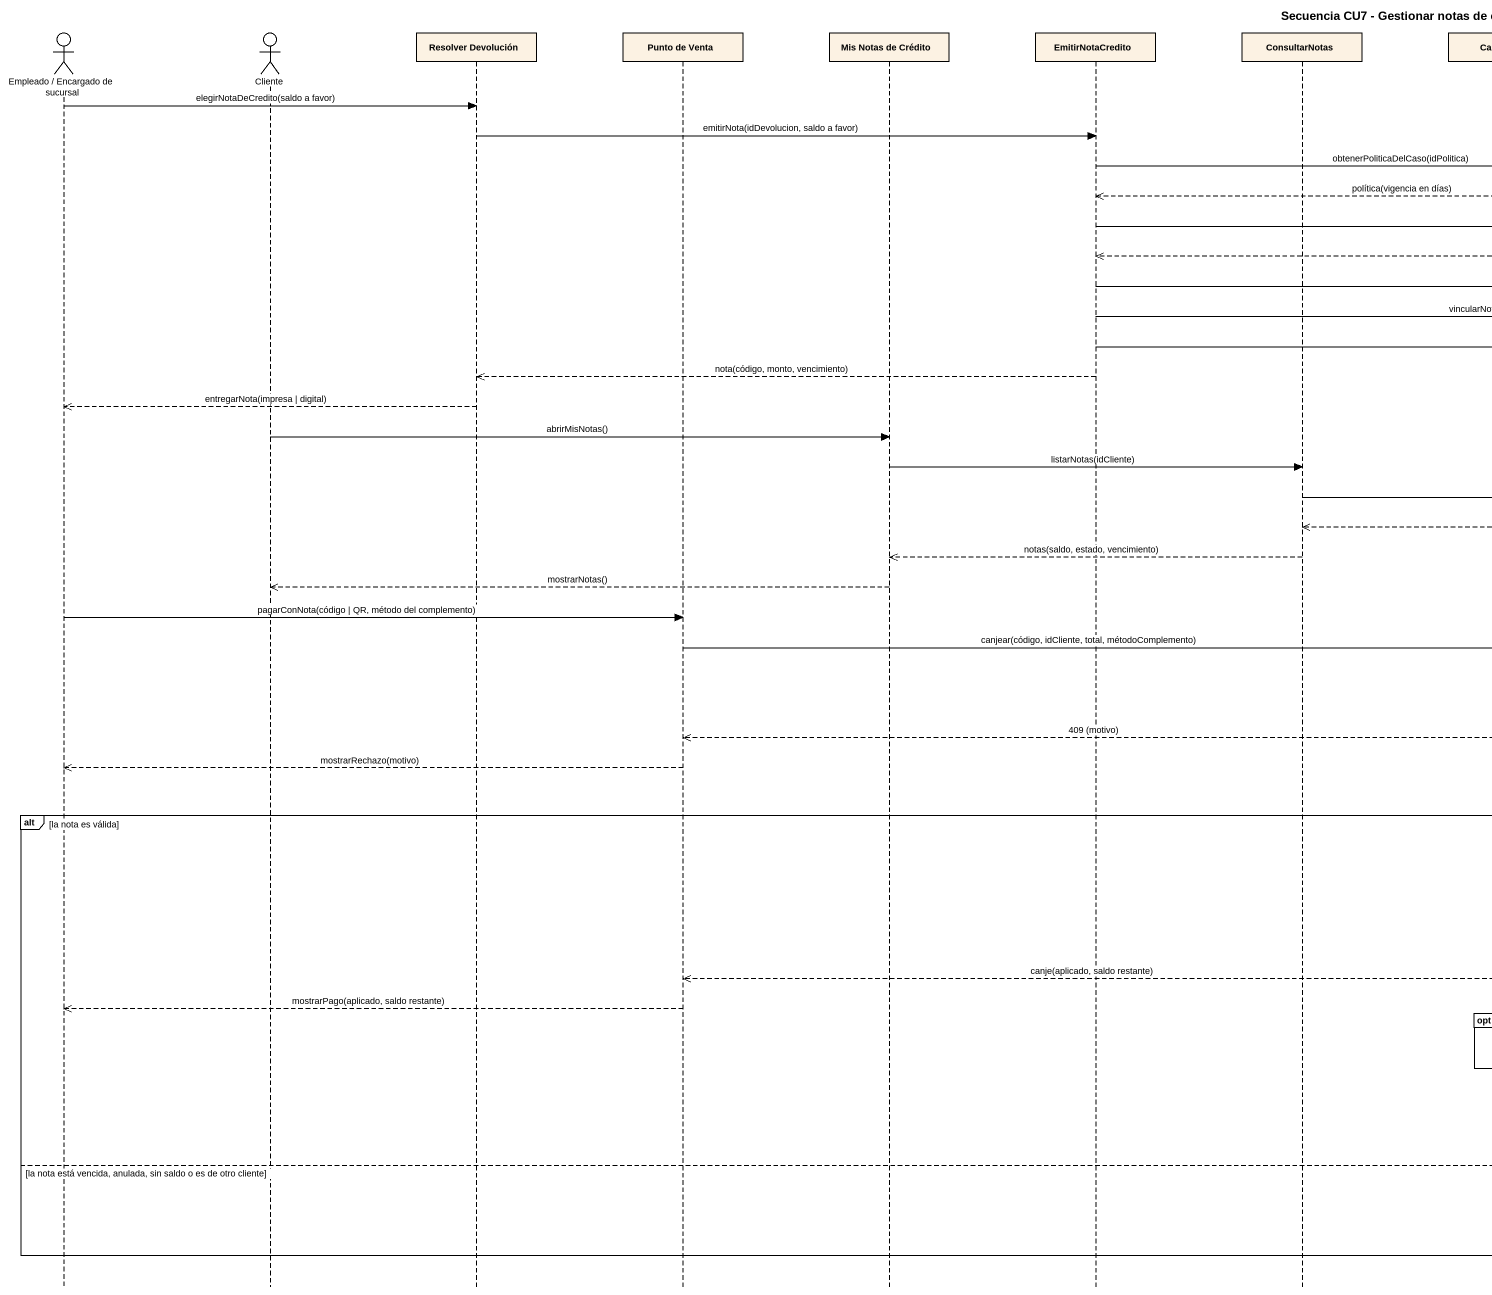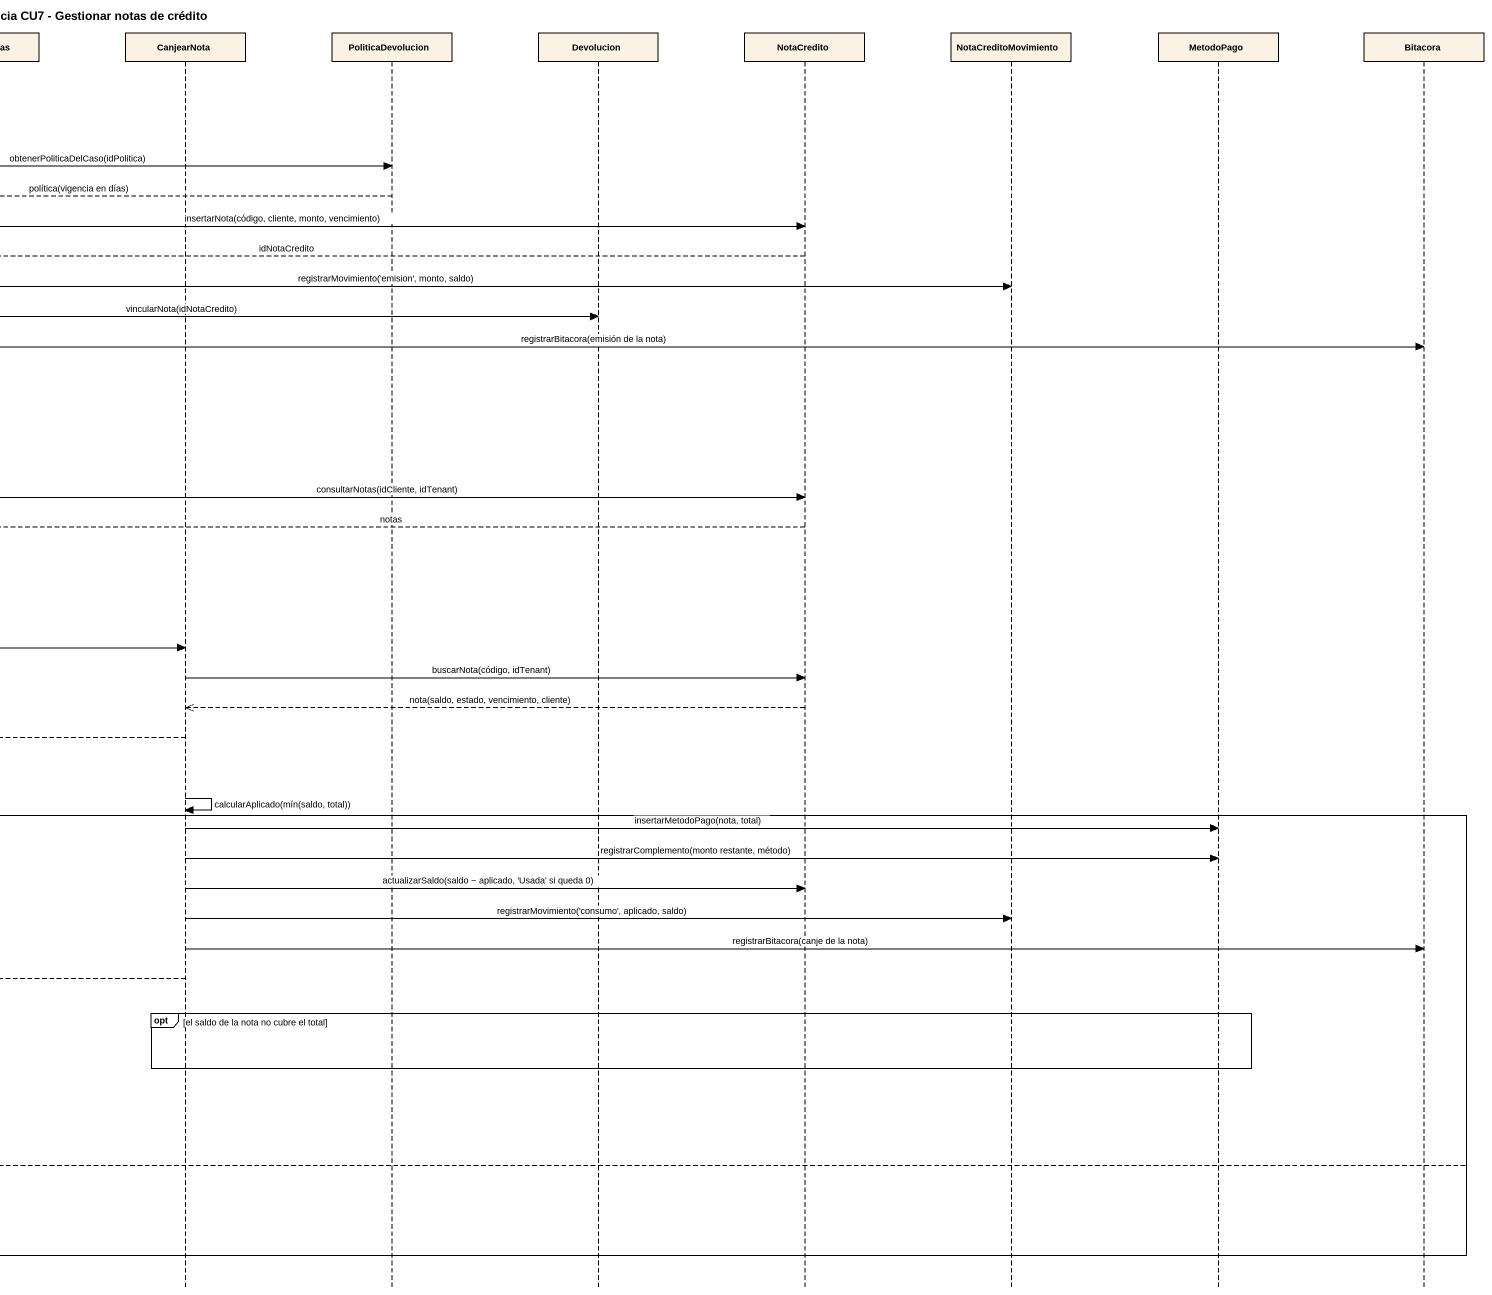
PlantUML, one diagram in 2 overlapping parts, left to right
@startuml
title Secuencia CU7 - Gestionar notas de crédito
hide footbox
actor "Empleado / Encargado de sucursal" as Empleado_Encargado_de
actor Cliente
participant "Resolver Devolución" as Resolver_Devolución
participant "Punto de Venta" as Punto_de_Venta
participant "Mis Notas de Crédito" as Mis_Notas_de_Crédito
participant EmitirNotaCredito
participant ConsultarNotas
participant CanjearNota
participant PoliticaDevolucion
participant Devolucion
participant NotaCredito
participant NotaCreditoMovimiento
participant MetodoPago
participant Bitacora

Empleado_Encargado_de -> Resolver_Devolución : elegirNotaDeCredito(saldo a favor)
Resolver_Devolución -> EmitirNotaCredito : emitirNota(idDevolucion, saldo a favor)
EmitirNotaCredito -> PoliticaDevolucion : obtenerPoliticaDelCaso(idPolitica)
PoliticaDevolucion -->> EmitirNotaCredito : política(vigencia en días)
EmitirNotaCredito -> NotaCredito : insertarNota(código, cliente, monto, vencimiento)
NotaCredito -->> EmitirNotaCredito : idNotaCredito
EmitirNotaCredito -> NotaCreditoMovimiento : registrarMovimiento('emision', monto, saldo)
EmitirNotaCredito -> Devolucion : vincularNota(idNotaCredito)
EmitirNotaCredito -> Bitacora : registrarBitacora(emisión de la nota)
EmitirNotaCredito -->> Resolver_Devolución : nota(código, monto, vencimiento)
Resolver_Devolución -->> Empleado_Encargado_de : entregarNota(impresa | digital)
Cliente -> Mis_Notas_de_Crédito : abrirMisNotas()
Mis_Notas_de_Crédito -> ConsultarNotas : listarNotas(idCliente)
ConsultarNotas -> NotaCredito : consultarNotas(idCliente, idTenant)
NotaCredito -->> ConsultarNotas : notas
ConsultarNotas -->> Mis_Notas_de_Crédito : notas(saldo, estado, vencimiento)
Mis_Notas_de_Crédito -->> Cliente : mostrarNotas()
Empleado_Encargado_de -> Punto_de_Venta : pagarConNota(código | QR, método del complemento)
Punto_de_Venta -> CanjearNota : canjear(código, idCliente, total, métodoComplemento)
CanjearNota -> NotaCredito : buscarNota(código, idTenant)
NotaCredito -->> CanjearNota : nota(saldo, estado, vencimiento, cliente)
CanjearNota -->> Punto_de_Venta : 409 (motivo)
Punto_de_Venta -->> Empleado_Encargado_de : mostrarRechazo(motivo)
CanjearNota -> CanjearNota : calcularAplicado(mín(saldo, total))
alt la nota es válida
  CanjearNota -> MetodoPago : insertarMetodoPago(nota, total)
  CanjearNota -> MetodoPago : registrarComplemento(monto restante, método)
  CanjearNota -> NotaCredito : actualizarSaldo(saldo − aplicado, 'Usada' si queda 0)
  CanjearNota -> NotaCreditoMovimiento : registrarMovimiento('consumo', aplicado, saldo)
  CanjearNota -> Bitacora : registrarBitacora(canje de la nota)
  CanjearNota -->> Punto_de_Venta : canje(aplicado, saldo restante)
  Punto_de_Venta -->> Empleado_Encargado_de : mostrarPago(aplicado, saldo restante)
  opt el saldo de la nota no cubre el total
  end
else la nota está vencida, anulada, sin saldo o es de otro cliente
end
@enduml
